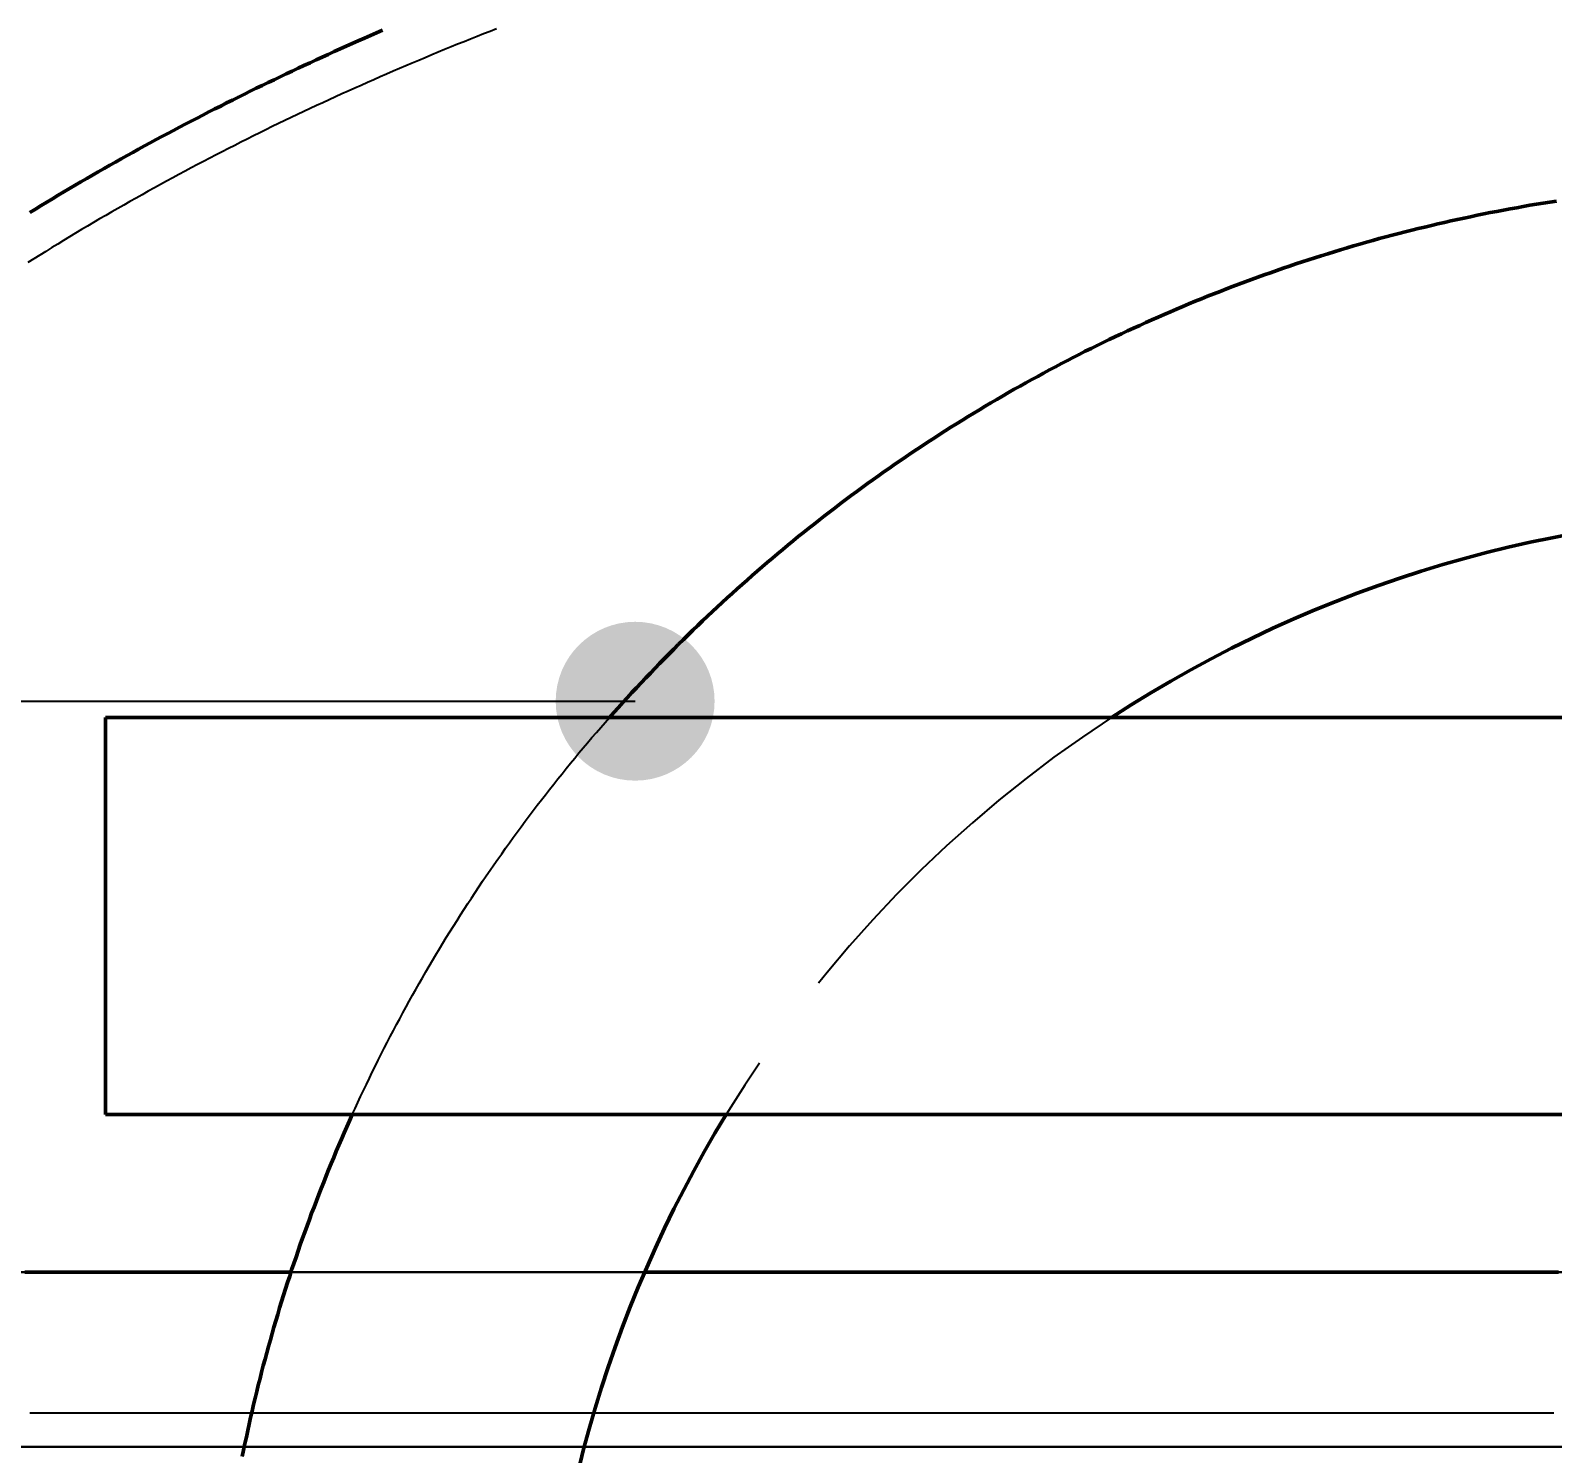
# Model space of a CAD drawing. Header units: millimetres. Extents: x 0 to 594, y 0 to 420.
# Drawn here: x 82.16 to 93.65, y 344.25 to 355 of the extents above; entities that cross this region are included whole.
import ezdxf

# ---------------------------------------------------------------- set-up
doc = ezdxf.new("R2010")
doc.units = ezdxf.units.MM
doc.linetypes.add('ISO02-TRAZOS', pattern=[3.75, 3, -0.75])
for name, color, linetype, lineweight in [('01-VISIBLE', 7, 'CONTINUOUS', 50), ('02-OCULTA', 4, 'ISO02-TRAZOS', 25), ('04-COTA', 3, 'CONTINUOUS', 25), ('08-FINA', 5, 'CONTINUOUS', 25)]:
    doc.layers.add(name, color=color, linetype=linetype, lineweight=lineweight)
doc.styles.add('ISO3098', font='isocpeur.ttf')
doc.dimstyles.new('FLAMA-ISO', dxfattribs={"dimtxt": 3.5, "dimasz": 3, "dimexe": 2, "dimexo": 1, "dimgap": 1, "dimtad": 1, "dimdec": 1, "dimtxsty": 'ISO3098', "dimcen": 2.5, "dimclrd": 3, "dimclre": 3, "dimclrt": 3, "dimazin": 3, "dimtfac": 1, "dimtmove": 0, "dimatfit": 3, "dimlwd": 25, "dimlwe": 25})

msp = doc.modelspace()

# ---------------------------------------------------------------- hatches: boundary and pattern name
at = {"layer": '08-FINA'}
h = msp.add_hatch(color=7, dxfattribs=at)
h.dxf.hatch_style = 1
edge = h.paths.add_edge_path()
edge.add_arc((86.725, 349.933), 0.6, 0, 360)

# ---------------------------------------------------------------- linework, layer by layer
at = {"layer": '01-VISIBLE'}
for p, q in [((82.725, 346.81), (82.725, 349.81)), ((82.725, 349.81), (108.275, 349.81)), ((82.725, 346.81), (108.275, 346.81))]:
    msp.add_line(p, q, dxfattribs=at)
for points in [[(82.154, 353.625), (82.197, 353.651), (82.239, 353.677), (82.282, 353.703), (82.325, 353.729), (82.368, 353.755), (82.411, 353.78), (82.454, 353.806), (82.497, 353.831), (82.54, 353.857), (82.583, 353.882), (82.627, 353.907), (82.67, 353.932), (82.714, 353.956), (82.757, 353.981), (82.801, 354.006), (82.844, 354.03), (82.888, 354.055), (82.932, 354.079), (82.975, 354.103), (83.019, 354.127), (83.063, 354.151), (83.107, 354.175), (83.151, 354.198), (83.195, 354.222), (83.239, 354.245), (83.284, 354.269), (83.328, 354.292), (83.372, 354.315), (83.417, 354.338), (83.461, 354.361), (83.505, 354.384), (83.55, 354.407), (83.595, 354.429), (83.639, 354.452), (83.684, 354.474), (83.729, 354.497), (83.774, 354.519), (83.818, 354.541), (83.863, 354.563), (83.908, 354.585), (83.953, 354.607), (83.998, 354.628), (84.043, 354.65), (84.089, 354.671), (84.134, 354.693), (84.179, 354.714), (84.224, 354.735), (84.27, 354.756), (84.315, 354.777), (84.361, 354.798), (84.406, 354.819), (84.452, 354.84), (84.497, 354.86), (84.543, 354.881), (84.588, 354.901), (84.634, 354.921), (84.68, 354.941), (84.726, 354.961), (84.772, 354.981), (84.818, 355.001)], [(86.531, 349.81), (86.565, 349.848), (86.599, 349.886), (86.633, 349.923), (86.667, 349.961), (86.701, 349.998), (86.736, 350.035), (86.77, 350.072), (86.805, 350.109), (86.84, 350.146), (86.875, 350.182), (86.91, 350.219), (86.946, 350.255), (86.981, 350.291), (87.017, 350.327), (87.053, 350.363), (87.089, 350.399), (87.125, 350.434), (87.161, 350.47), (87.198, 350.505), (87.234, 350.54), (87.271, 350.575), (87.308, 350.61), (87.345, 350.644), (87.382, 350.679), (87.42, 350.713), (87.457, 350.747), (87.495, 350.781), (87.532, 350.815), (87.57, 350.848), (87.608, 350.882), (87.647, 350.915), (87.685, 350.948), (87.723, 350.981), (87.762, 351.014), (87.801, 351.047), (87.84, 351.079), (87.879, 351.112), (87.918, 351.144), (87.957, 351.176), (87.997, 351.208), (88.036, 351.239), (88.076, 351.271), (88.116, 351.302), (88.156, 351.333), (88.196, 351.364), (88.236, 351.395), (88.276, 351.426), (88.317, 351.456), (88.357, 351.487), (88.398, 351.517), (88.439, 351.547), (88.48, 351.577), (88.521, 351.606), (88.562, 351.636), (88.604, 351.665), (88.645, 351.694), (88.687, 351.723), (88.729, 351.752), (88.77, 351.78), (88.812, 351.809), (88.855, 351.837), (88.897, 351.865), (88.939, 351.893), (88.982, 351.92), (89.024, 351.948), (89.067, 351.975), (89.11, 352.002), (89.153, 352.029), (89.196, 352.056), (89.239, 352.083), (89.282, 352.109), (89.325, 352.135), (89.369, 352.161), (89.412, 352.187), (89.456, 352.213), (89.5, 352.238), (89.544, 352.264), (89.588, 352.289), (89.632, 352.314), (89.676, 352.338), (89.721, 352.363), (89.765, 352.387), (89.81, 352.412), (89.854, 352.436), (89.899, 352.459), (89.944, 352.483), (89.989, 352.506), (90.034, 352.53), (90.079, 352.553), (90.124, 352.576), (90.169, 352.598), (90.215, 352.621), (90.26, 352.643), (90.306, 352.665), (90.352, 352.687), (90.398, 352.709), (90.443, 352.73), (90.489, 352.751), (90.536, 352.772), (90.582, 352.793), (90.628, 352.814), (90.674, 352.835), (90.721, 352.855), (90.767, 352.875), (90.814, 352.895), (90.861, 352.915), (90.907, 352.934), (90.954, 352.954), (91.001, 352.973), (91.048, 352.992), (91.095, 353.01), (91.142, 353.029), (91.19, 353.047), (91.237, 353.065), (91.284, 353.083), (91.332, 353.101), (91.379, 353.119), (91.427, 353.136), (91.475, 353.153), (91.522, 353.17), (91.57, 353.187), (91.618, 353.203), (91.666, 353.22), (91.714, 353.236), (91.762, 353.252), (91.811, 353.267), (91.859, 353.283), (91.907, 353.298), (91.955, 353.313), (92.004, 353.328), (92.052, 353.343), (92.101, 353.357), (92.15, 353.372), (92.198, 353.386), (92.247, 353.4), (92.296, 353.413), (92.345, 353.427), (92.394, 353.44), (92.443, 353.453), (92.492, 353.466), (92.541, 353.479), (92.59, 353.491), (92.639, 353.503), (92.688, 353.515), (92.738, 353.527), (92.787, 353.539), (92.836, 353.55), (92.886, 353.561), (92.935, 353.572), (92.985, 353.583), (93.034, 353.593), (93.084, 353.604), (93.134, 353.614), (93.183, 353.624), (93.233, 353.633), (93.283, 353.643), (93.333, 353.652), (93.383, 353.661), (93.432, 353.67), (93.482, 353.679), (93.532, 353.687), (93.582, 353.695), (93.632, 353.703), (93.682, 353.711)], [(83.758, 344.227), (83.768, 344.276), (83.778, 344.325), (83.789, 344.375), (83.799, 344.424), (83.81, 344.473), (83.821, 344.522), (83.832, 344.571), (83.844, 344.62), (83.856, 344.669), (83.867, 344.718), (83.879, 344.767), (83.892, 344.816), (83.904, 344.865), (83.917, 344.914), (83.93, 344.962), (83.943, 345.011), (83.956, 345.059), (83.97, 345.108), (83.983, 345.156), (83.997, 345.205), (84.011, 345.253), (84.026, 345.301), (84.04, 345.35), (84.055, 345.398), (84.07, 345.446), (84.085, 345.494), (84.1, 345.542), (84.116, 345.59), (84.131, 345.638), (84.147, 345.685), (84.164, 345.733), (84.18, 345.781), (84.196, 345.828), (84.213, 345.876), (84.23, 345.923), (84.247, 345.971), (84.265, 346.018), (84.282, 346.065), (84.3, 346.112), (84.318, 346.159), (84.336, 346.206), (84.354, 346.253), (84.373, 346.3), (84.391, 346.347), (84.41, 346.394), (84.429, 346.44), (84.449, 346.487), (84.468, 346.533), (84.488, 346.579), (84.508, 346.626), (84.528, 346.672), (84.548, 346.718), (84.568, 346.764), (84.589, 346.81)], [(82.117, 345.62), (82.167, 345.62), (82.217, 345.62), (82.268, 345.62), (82.318, 345.62), (82.368, 345.62), (82.418, 345.62), (82.469, 345.62), (82.519, 345.62), (82.569, 345.62), (82.619, 345.62), (82.669, 345.62), (82.72, 345.62), (82.77, 345.62), (82.82, 345.62), (82.87, 345.62), (82.92, 345.62), (82.971, 345.62), (83.021, 345.62), (83.071, 345.62), (83.121, 345.62), (83.172, 345.62), (83.222, 345.62), (83.272, 345.62), (83.322, 345.62), (83.372, 345.62), (83.423, 345.62), (83.473, 345.62), (83.523, 345.62), (83.573, 345.62), (83.624, 345.62), (83.674, 345.62), (83.724, 345.62), (83.774, 345.62), (83.824, 345.62), (83.875, 345.62), (83.925, 345.62), (83.975, 345.62), (84.025, 345.62), (84.075, 345.62), (84.126, 345.62)], [(86.797, 345.62), (86.847, 345.62), (86.897, 345.62), (86.947, 345.62), (86.997, 345.62), (87.047, 345.62), (87.097, 345.62), (87.147, 345.62), (87.197, 345.62), (87.247, 345.62), (87.297, 345.62), (87.347, 345.62), (87.397, 345.62), (87.447, 345.62), (87.497, 345.62), (87.547, 345.62), (87.597, 345.62), (87.647, 345.62), (87.697, 345.62), (87.747, 345.62), (87.797, 345.62), (87.847, 345.62), (87.897, 345.62), (87.947, 345.62), (87.997, 345.62), (88.047, 345.62), (88.097, 345.62), (88.147, 345.62), (88.197, 345.62), (88.247, 345.62), (88.297, 345.62), (88.347, 345.62), (88.397, 345.62), (88.447, 345.62), (88.497, 345.62), (88.547, 345.62), (88.597, 345.62), (88.647, 345.62), (88.697, 345.62), (88.747, 345.62), (88.797, 345.62), (88.847, 345.62), (88.897, 345.62), (88.947, 345.62), (88.997, 345.62), (89.047, 345.62), (89.097, 345.62), (89.147, 345.62), (89.197, 345.62), (89.247, 345.62), (89.298, 345.62), (89.348, 345.62), (89.398, 345.62), (89.448, 345.62), (89.498, 345.62), (89.548, 345.62), (89.598, 345.62), (89.648, 345.62), (89.698, 345.62), (89.748, 345.62), (89.798, 345.62), (89.848, 345.62), (89.898, 345.62), (89.948, 345.62), (89.998, 345.62), (90.048, 345.62), (90.098, 345.62), (90.148, 345.62), (90.198, 345.62), (90.248, 345.62), (90.298, 345.62), (90.348, 345.62), (90.398, 345.62), (90.448, 345.62), (90.498, 345.62), (90.548, 345.62), (90.598, 345.62), (90.648, 345.62), (90.698, 345.62), (90.748, 345.62), (90.798, 345.62), (90.848, 345.62), (90.898, 345.62), (90.948, 345.62), (90.998, 345.62), (91.048, 345.62), (91.098, 345.62), (91.148, 345.62), (91.198, 345.62), (91.248, 345.62), (91.298, 345.62), (91.348, 345.62), (91.398, 345.62), (91.448, 345.62), (91.498, 345.62), (91.548, 345.62), (91.598, 345.62), (91.648, 345.62), (91.698, 345.62), (91.748, 345.62), (91.799, 345.62), (91.849, 345.62), (91.899, 345.62), (91.949, 345.62), (91.999, 345.62), (92.049, 345.62), (92.099, 345.62), (92.149, 345.62), (92.199, 345.62), (92.249, 345.62), (92.299, 345.62), (92.349, 345.62), (92.399, 345.62), (92.449, 345.62), (92.499, 345.62), (92.549, 345.62), (92.599, 345.62), (92.649, 345.62), (92.699, 345.62), (92.749, 345.62), (92.799, 345.62), (92.849, 345.62), (92.899, 345.62), (92.949, 345.62), (92.999, 345.62), (93.049, 345.62), (93.099, 345.62), (93.149, 345.62), (93.199, 345.62), (93.249, 345.62), (93.299, 345.62), (93.349, 345.62), (93.399, 345.62), (93.449, 345.62), (93.499, 345.62), (93.549, 345.62), (93.599, 345.62), (93.649, 345.62), (93.699, 345.62)]]:
    msp.add_lwpolyline(points, dxfattribs=at)
for start, end in [(56.8736, 123.1264), (148.6111, 180)]:
    msp.add_arc((95.5, 341.875), 9.475, start, end, dxfattribs=at)
at = {"layer": '02-OCULTA'}
for p, q in [((82.725, 346.81), (82.725, 349.81)), ((82.725, 349.81), (94.5, 349.81)), ((82.725, 346.81), (94.5, 346.81))]:
    msp.add_line(p, q, dxfattribs=at)
for points in [[(85.679, 355.011), (85.63, 354.992), (85.58, 354.973), (85.531, 354.953), (85.482, 354.934), (85.433, 354.914), (85.384, 354.895), (85.335, 354.875), (85.286, 354.855), (85.237, 354.835), (85.189, 354.815), (85.14, 354.794), (85.091, 354.774), (85.042, 354.753), (84.994, 354.733), (84.945, 354.712), (84.897, 354.691), (84.848, 354.67), (84.8, 354.649), (84.751, 354.628), (84.703, 354.607), (84.655, 354.585), (84.607, 354.564), (84.559, 354.542), (84.51, 354.52), (84.462, 354.498), (84.414, 354.476), (84.366, 354.454), (84.319, 354.432), (84.271, 354.409), (84.223, 354.387), (84.175, 354.364), (84.127, 354.342), (84.08, 354.319), (84.032, 354.296), (83.985, 354.273), (83.937, 354.249), (83.89, 354.226), (83.843, 354.203), (83.795, 354.179), (83.748, 354.155), (83.701, 354.131), (83.654, 354.108), (83.607, 354.083), (83.56, 354.059), (83.513, 354.035), (83.466, 354.01), (83.42, 353.986), (83.373, 353.961), (83.326, 353.936), (83.28, 353.911), (83.233, 353.886), (83.187, 353.861), (83.141, 353.836), (83.094, 353.81), (83.048, 353.785), (83.002, 353.759), (82.956, 353.733), (82.91, 353.707), (82.864, 353.681), (82.818, 353.655), (82.772, 353.629), (82.727, 353.602), (82.681, 353.576), (82.635, 353.549), (82.59, 353.522), (82.544, 353.495), (82.499, 353.468), (82.454, 353.441), (82.409, 353.414), (82.364, 353.386), (82.319, 353.359), (82.274, 353.331), (82.229, 353.303), (82.184, 353.275), (82.139, 353.247)], [(84.589, 346.81), (84.61, 346.856), (84.631, 346.902), (84.652, 346.948), (84.674, 346.993), (84.696, 347.039), (84.718, 347.085), (84.74, 347.13), (84.762, 347.175), (84.784, 347.221), (84.807, 347.266), (84.83, 347.311), (84.853, 347.356), (84.876, 347.401), (84.9, 347.445), (84.923, 347.49), (84.947, 347.535), (84.971, 347.579), (84.995, 347.624), (85.019, 347.668), (85.044, 347.712), (85.069, 347.756), (85.094, 347.8), (85.119, 347.844), (85.144, 347.888), (85.169, 347.931), (85.195, 347.975), (85.221, 348.018), (85.247, 348.062), (85.273, 348.105), (85.299, 348.148), (85.326, 348.191), (85.353, 348.234), (85.38, 348.276), (85.407, 348.319), (85.434, 348.362), (85.461, 348.404), (85.489, 348.446), (85.517, 348.489), (85.545, 348.531), (85.573, 348.573), (85.601, 348.614), (85.63, 348.656), (85.659, 348.698), (85.688, 348.739), (85.717, 348.78), (85.746, 348.822), (85.775, 348.863), (85.805, 348.904), (85.834, 348.945), (85.864, 348.985), (85.894, 349.026), (85.925, 349.066), (85.955, 349.107), (85.986, 349.147), (86.017, 349.187), (86.047, 349.227), (86.079, 349.267), (86.11, 349.306), (86.141, 349.346), (86.173, 349.385), (86.205, 349.425), (86.237, 349.464), (86.269, 349.503), (86.301, 349.542), (86.333, 349.58), (86.366, 349.619), (86.399, 349.658), (86.432, 349.696), (86.465, 349.734), (86.498, 349.772), (86.531, 349.81)], [(82.066, 345.62), (82.163, 345.62), (82.26, 345.62), (82.358, 345.62), (82.455, 345.62), (82.553, 345.62), (82.65, 345.62), (82.747, 345.62), (82.845, 345.62), (82.942, 345.62), (83.039, 345.62), (83.137, 345.62), (83.234, 345.62), (83.331, 345.62), (83.429, 345.62), (83.526, 345.62), (83.623, 345.62), (83.721, 345.62), (83.818, 345.62), (83.915, 345.62), (84.013, 345.62), (84.11, 345.62), (84.207, 345.62), (84.305, 345.62), (84.402, 345.62), (84.499, 345.62), (84.597, 345.62), (84.694, 345.62), (84.792, 345.62), (84.889, 345.62), (84.986, 345.62), (85.084, 345.62), (85.181, 345.62), (85.278, 345.62), (85.376, 345.62), (85.473, 345.62), (85.57, 345.62), (85.668, 345.62), (85.765, 345.62), (85.862, 345.62), (85.96, 345.62), (86.057, 345.62), (86.154, 345.62), (86.252, 345.62), (86.349, 345.62), (86.446, 345.62), (86.544, 345.62), (86.641, 345.62), (86.739, 345.62), (86.836, 345.62), (86.933, 345.62), (87.031, 345.62), (87.128, 345.62), (87.225, 345.62), (87.323, 345.62), (87.42, 345.62), (87.517, 345.62), (87.615, 345.62), (87.712, 345.62), (87.809, 345.62), (87.907, 345.62), (88.004, 345.62), (88.101, 345.62), (88.199, 345.62), (88.296, 345.62), (88.393, 345.62), (88.491, 345.62), (88.588, 345.62), (88.686, 345.62), (88.783, 345.62), (88.88, 345.62), (88.978, 345.62), (89.075, 345.62), (89.172, 345.62), (89.27, 345.62), (89.367, 345.62), (89.464, 345.62), (89.562, 345.62), (89.659, 345.62), (89.756, 345.62), (89.854, 345.62), (89.951, 345.62), (90.048, 345.62), (90.146, 345.62), (90.243, 345.62), (90.34, 345.62), (90.438, 345.62), (90.535, 345.62), (90.633, 345.62), (90.73, 345.62), (90.827, 345.62), (90.925, 345.62), (91.022, 345.62), (91.119, 345.62), (91.217, 345.62), (91.314, 345.62), (91.411, 345.62), (91.509, 345.62), (91.606, 345.62), (91.703, 345.62), (91.801, 345.62), (91.898, 345.62), (91.995, 345.62), (92.093, 345.62), (92.19, 345.62), (92.287, 345.62), (92.385, 345.62), (92.482, 345.62), (92.58, 345.62), (92.677, 345.62), (92.774, 345.62), (92.872, 345.62), (92.969, 345.62), (93.066, 345.62), (93.164, 345.62), (93.261, 345.62), (93.358, 345.62), (93.456, 345.62), (93.553, 345.62), (93.65, 345.62), (93.748, 345.62)], [(93.748, 345.62), (93.65, 345.62), (93.553, 345.62), (93.456, 345.62), (93.358, 345.62), (93.261, 345.62), (93.164, 345.62), (93.066, 345.62), (92.969, 345.62), (92.872, 345.62), (92.774, 345.62), (92.677, 345.62), (92.58, 345.62), (92.482, 345.62), (92.385, 345.62), (92.287, 345.62), (92.19, 345.62), (92.093, 345.62), (91.995, 345.62), (91.898, 345.62), (91.801, 345.62), (91.703, 345.62), (91.606, 345.62), (91.509, 345.62), (91.411, 345.62), (91.314, 345.62), (91.217, 345.62), (91.119, 345.62), (91.022, 345.62), (90.925, 345.62), (90.827, 345.62), (90.73, 345.62), (90.633, 345.62), (90.535, 345.62), (90.438, 345.62), (90.34, 345.62), (90.243, 345.62), (90.146, 345.62), (90.048, 345.62), (89.951, 345.62), (89.854, 345.62), (89.756, 345.62), (89.659, 345.62), (89.562, 345.62), (89.464, 345.62), (89.367, 345.62), (89.27, 345.62), (89.172, 345.62), (89.075, 345.62), (88.978, 345.62), (88.88, 345.62), (88.783, 345.62), (88.686, 345.62), (88.588, 345.62), (88.491, 345.62), (88.393, 345.62), (88.296, 345.62), (88.199, 345.62), (88.101, 345.62), (88.004, 345.62), (87.907, 345.62), (87.809, 345.62), (87.712, 345.62), (87.615, 345.62), (87.517, 345.62), (87.42, 345.62), (87.323, 345.62), (87.225, 345.62), (87.128, 345.62), (87.031, 345.62), (86.933, 345.62), (86.836, 345.62), (86.739, 345.62), (86.641, 345.62), (86.544, 345.62), (86.446, 345.62), (86.349, 345.62), (86.252, 345.62), (86.154, 345.62), (86.057, 345.62), (85.96, 345.62), (85.862, 345.62), (85.765, 345.62), (85.668, 345.62), (85.57, 345.62), (85.473, 345.62), (85.376, 345.62), (85.278, 345.62), (85.181, 345.62), (85.084, 345.62), (84.986, 345.62), (84.889, 345.62), (84.792, 345.62), (84.694, 345.62), (84.597, 345.62), (84.499, 345.62), (84.402, 345.62), (84.305, 345.62), (84.207, 345.62), (84.11, 345.62), (84.013, 345.62), (83.915, 345.62), (83.818, 345.62), (83.721, 345.62), (83.623, 345.62), (83.526, 345.62), (83.429, 345.62), (83.331, 345.62), (83.234, 345.62), (83.137, 345.62), (83.039, 345.62), (82.942, 345.62), (82.845, 345.62), (82.747, 345.62), (82.65, 345.62), (82.553, 345.62), (82.455, 345.62), (82.358, 345.62), (82.26, 345.62), (82.163, 345.62), (82.066, 345.62)], [(93.713, 345.62), (93.613, 345.62), (93.514, 345.62), (93.415, 345.62), (93.315, 345.62), (93.216, 345.62), (93.117, 345.62), (93.017, 345.62), (92.918, 345.62), (92.819, 345.62), (92.72, 345.62), (92.62, 345.62), (92.521, 345.62), (92.422, 345.62), (92.322, 345.62), (92.223, 345.62), (92.124, 345.62), (92.024, 345.62), (91.925, 345.62), (91.826, 345.62), (91.726, 345.62), (91.627, 345.62), (91.528, 345.62), (91.429, 345.62), (91.329, 345.62), (91.23, 345.62), (91.131, 345.62), (91.031, 345.62), (90.932, 345.62), (90.833, 345.62), (90.733, 345.62), (90.634, 345.62), (90.535, 345.62), (90.436, 345.62), (90.336, 345.62), (90.237, 345.62), (90.138, 345.62), (90.038, 345.62), (89.939, 345.62), (89.84, 345.62), (89.74, 345.62), (89.641, 345.62), (89.542, 345.62), (89.442, 345.62), (89.343, 345.62), (89.244, 345.62), (89.145, 345.62), (89.045, 345.62), (88.946, 345.62), (88.847, 345.62), (88.747, 345.62), (88.648, 345.62), (88.549, 345.62), (88.449, 345.62), (88.35, 345.62), (88.251, 345.62), (88.152, 345.62), (88.052, 345.62), (87.953, 345.62), (87.854, 345.62), (87.754, 345.62), (87.655, 345.62), (87.556, 345.62), (87.456, 345.62), (87.357, 345.62), (87.258, 345.62), (87.159, 345.62), (87.059, 345.62), (86.96, 345.62), (86.861, 345.62), (86.761, 345.62), (86.662, 345.62), (86.563, 345.62), (86.463, 345.62), (86.364, 345.62), (86.265, 345.62), (86.165, 345.62), (86.066, 345.62), (85.967, 345.62), (85.868, 345.62), (85.768, 345.62), (85.669, 345.62), (85.57, 345.62), (85.47, 345.62), (85.371, 345.62), (85.272, 345.62), (85.172, 345.62), (85.073, 345.62), (84.974, 345.62), (84.875, 345.62), (84.775, 345.62), (84.676, 345.62), (84.577, 345.62), (84.477, 345.62), (84.378, 345.62), (84.279, 345.62), (84.179, 345.62), (84.08, 345.62), (83.981, 345.62), (83.881, 345.62), (83.782, 345.62), (83.683, 345.62), (83.584, 345.62), (83.484, 345.62), (83.385, 345.62), (83.286, 345.62), (83.186, 345.62), (83.087, 345.62), (82.988, 345.62), (82.888, 345.62), (82.789, 345.62), (82.69, 345.62), (82.591, 345.62), (82.491, 345.62), (82.392, 345.62), (82.293, 345.62), (82.193, 345.62), (82.094, 345.62)], [(84.126, 345.62), (84.176, 345.62), (84.226, 345.62), (84.277, 345.62), (84.327, 345.62), (84.378, 345.62), (84.428, 345.62), (84.478, 345.62), (84.529, 345.62), (84.579, 345.62), (84.63, 345.62), (84.68, 345.62), (84.73, 345.62), (84.781, 345.62), (84.831, 345.62), (84.882, 345.62), (84.932, 345.62), (84.982, 345.62), (85.033, 345.62), (85.083, 345.62), (85.134, 345.62), (85.184, 345.62), (85.234, 345.62), (85.285, 345.62), (85.335, 345.62), (85.385, 345.62), (85.436, 345.62), (85.486, 345.62), (85.537, 345.62), (85.587, 345.62), (85.637, 345.62), (85.688, 345.62), (85.738, 345.62), (85.789, 345.62), (85.839, 345.62), (85.889, 345.62), (85.94, 345.62), (85.99, 345.62), (86.041, 345.62), (86.091, 345.62), (86.141, 345.62), (86.192, 345.62), (86.242, 345.62), (86.293, 345.62), (86.343, 345.62), (86.393, 345.62), (86.444, 345.62), (86.494, 345.62), (86.545, 345.62), (86.595, 345.62), (86.645, 345.62), (86.696, 345.62), (86.746, 345.62), (86.797, 345.62)], [(93.663, 344.556), (93.566, 344.556), (93.469, 344.556), (93.373, 344.556), (93.276, 344.556), (93.179, 344.556), (93.083, 344.556), (92.986, 344.556), (92.889, 344.556), (92.792, 344.556), (92.696, 344.556), (92.599, 344.556), (92.502, 344.556), (92.406, 344.556), (92.309, 344.556), (92.212, 344.556), (92.116, 344.556), (92.019, 344.556), (91.922, 344.556), (91.825, 344.556), (91.729, 344.556), (91.632, 344.556), (91.535, 344.556), (91.439, 344.556), (91.342, 344.556), (91.245, 344.556), (91.149, 344.556), (91.052, 344.556), (90.955, 344.556), (90.858, 344.556), (90.762, 344.556), (90.665, 344.556), (90.568, 344.556), (90.472, 344.556), (90.375, 344.556), (90.278, 344.556), (90.182, 344.556), (90.085, 344.556), (89.988, 344.556), (89.891, 344.556), (89.795, 344.556), (89.698, 344.556), (89.601, 344.556), (89.505, 344.556), (89.408, 344.556), (89.311, 344.556), (89.215, 344.556), (89.118, 344.556), (89.021, 344.556), (88.924, 344.556), (88.828, 344.556), (88.731, 344.556), (88.634, 344.556), (88.538, 344.556), (88.441, 344.556), (88.344, 344.556), (88.248, 344.556), (88.151, 344.556), (88.054, 344.556), (87.957, 344.556), (87.861, 344.556), (87.764, 344.556), (87.667, 344.556), (87.571, 344.556), (87.474, 344.556), (87.377, 344.556), (87.281, 344.556), (87.184, 344.556), (87.087, 344.556), (86.99, 344.556), (86.894, 344.556), (86.797, 344.556), (86.7, 344.556), (86.604, 344.556), (86.507, 344.556), (86.41, 344.556), (86.314, 344.556), (86.217, 344.556), (86.12, 344.556), (86.023, 344.556), (85.927, 344.556), (85.83, 344.556), (85.733, 344.556), (85.637, 344.556), (85.54, 344.556), (85.443, 344.556), (85.347, 344.556), (85.25, 344.556), (85.153, 344.556), (85.056, 344.556), (84.96, 344.556), (84.863, 344.556), (84.766, 344.556), (84.67, 344.556), (84.573, 344.556), (84.476, 344.556), (84.38, 344.556), (84.283, 344.556), (84.186, 344.556), (84.089, 344.556), (83.993, 344.556), (83.896, 344.556), (83.799, 344.556), (83.703, 344.556), (83.606, 344.556), (83.509, 344.556), (83.413, 344.556), (83.316, 344.556), (83.219, 344.556), (83.122, 344.556), (83.026, 344.556), (82.929, 344.556), (82.832, 344.556), (82.736, 344.556), (82.639, 344.556), (82.542, 344.556), (82.446, 344.556), (82.349, 344.556), (82.252, 344.556), (82.155, 344.556)], [(93.663, 344.556), (93.566, 344.556), (93.469, 344.556), (93.373, 344.556), (93.276, 344.556), (93.179, 344.556), (93.083, 344.556), (92.986, 344.556), (92.889, 344.556), (92.792, 344.556), (92.696, 344.556), (92.599, 344.556), (92.502, 344.556), (92.406, 344.556), (92.309, 344.556), (92.212, 344.556), (92.116, 344.556), (92.019, 344.556), (91.922, 344.556), (91.825, 344.556), (91.729, 344.556), (91.632, 344.556), (91.535, 344.556), (91.439, 344.556), (91.342, 344.556), (91.245, 344.556), (91.149, 344.556), (91.052, 344.556), (90.955, 344.556), (90.858, 344.556), (90.762, 344.556), (90.665, 344.556), (90.568, 344.556), (90.472, 344.556), (90.375, 344.556), (90.278, 344.556), (90.182, 344.556), (90.085, 344.556), (89.988, 344.556), (89.891, 344.556), (89.795, 344.556), (89.698, 344.556), (89.601, 344.556), (89.505, 344.556), (89.408, 344.556), (89.311, 344.556), (89.215, 344.556), (89.118, 344.556), (89.021, 344.556), (88.924, 344.556), (88.828, 344.556), (88.731, 344.556), (88.634, 344.556), (88.538, 344.556), (88.441, 344.556), (88.344, 344.556), (88.248, 344.556), (88.151, 344.556), (88.054, 344.556), (87.957, 344.556), (87.861, 344.556), (87.764, 344.556), (87.667, 344.556), (87.571, 344.556), (87.474, 344.556), (87.377, 344.556), (87.281, 344.556), (87.184, 344.556), (87.087, 344.556), (86.99, 344.556), (86.894, 344.556), (86.797, 344.556), (86.7, 344.556), (86.604, 344.556), (86.507, 344.556), (86.41, 344.556), (86.314, 344.556), (86.217, 344.556), (86.12, 344.556), (86.023, 344.556), (85.927, 344.556), (85.83, 344.556), (85.733, 344.556), (85.637, 344.556), (85.54, 344.556), (85.443, 344.556), (85.347, 344.556), (85.25, 344.556), (85.153, 344.556), (85.056, 344.556), (84.96, 344.556), (84.863, 344.556), (84.766, 344.556), (84.67, 344.556), (84.573, 344.556), (84.476, 344.556), (84.38, 344.556), (84.283, 344.556), (84.186, 344.556), (84.089, 344.556), (83.993, 344.556), (83.896, 344.556), (83.799, 344.556), (83.703, 344.556), (83.606, 344.556), (83.509, 344.556), (83.413, 344.556), (83.316, 344.556), (83.219, 344.556), (83.122, 344.556), (83.026, 344.556), (82.929, 344.556), (82.832, 344.556), (82.736, 344.556), (82.639, 344.556), (82.542, 344.556), (82.446, 344.556), (82.349, 344.556), (82.252, 344.556), (82.155, 344.556)], [(93.678, 344.3), (93.582, 344.3), (93.486, 344.3), (93.39, 344.3), (93.294, 344.3), (93.198, 344.3), (93.102, 344.3), (93.007, 344.3), (92.911, 344.3), (92.815, 344.3), (92.719, 344.3), (92.623, 344.3), (92.527, 344.3), (92.431, 344.3), (92.335, 344.3), (92.239, 344.3), (92.143, 344.3), (92.048, 344.3), (91.952, 344.3), (91.856, 344.3), (91.76, 344.3), (91.664, 344.3), (91.568, 344.3), (91.472, 344.3), (91.376, 344.3), (91.28, 344.3), (91.184, 344.3), (91.089, 344.3), (90.993, 344.3), (90.897, 344.3), (90.801, 344.3), (90.705, 344.3), (90.609, 344.3), (90.513, 344.3), (90.417, 344.3), (90.321, 344.3), (90.225, 344.3), (90.13, 344.3), (90.034, 344.3), (89.938, 344.3), (89.842, 344.3), (89.746, 344.3), (89.65, 344.3), (89.554, 344.3), (89.458, 344.3), (89.362, 344.3), (89.266, 344.3), (89.171, 344.3), (89.075, 344.3), (88.979, 344.3), (88.883, 344.3), (88.787, 344.3), (88.691, 344.3), (88.595, 344.3), (88.499, 344.3), (88.403, 344.3), (88.307, 344.3), (88.212, 344.3), (88.116, 344.3), (88.02, 344.3), (87.924, 344.3), (87.828, 344.3), (87.732, 344.3), (87.636, 344.3), (87.54, 344.3), (87.444, 344.3), (87.348, 344.3), (87.253, 344.3), (87.157, 344.3), (87.061, 344.3), (86.965, 344.3), (86.869, 344.3), (86.773, 344.3), (86.677, 344.3), (86.581, 344.3), (86.485, 344.3), (86.389, 344.3), (86.294, 344.3), (86.198, 344.3), (86.102, 344.3), (86.006, 344.3), (85.91, 344.3), (85.814, 344.3), (85.718, 344.3), (85.622, 344.3), (85.526, 344.3), (85.43, 344.3), (85.335, 344.3), (85.239, 344.3), (85.143, 344.3), (85.047, 344.3), (84.951, 344.3), (84.855, 344.3), (84.759, 344.3), (84.663, 344.3), (84.567, 344.3), (84.471, 344.3), (84.376, 344.3), (84.28, 344.3), (84.184, 344.3), (84.088, 344.3), (83.992, 344.3), (83.896, 344.3), (83.8, 344.3), (83.704, 344.3), (83.608, 344.3), (83.512, 344.3), (83.417, 344.3), (83.321, 344.3), (83.225, 344.3), (83.129, 344.3), (83.033, 344.3), (82.937, 344.3), (82.841, 344.3), (82.745, 344.3), (82.649, 344.3), (82.553, 344.3), (82.458, 344.3), (82.362, 344.3), (82.266, 344.3), (82.17, 344.3), (82.074, 344.3)], [(82.074, 344.3), (82.17, 344.3), (82.266, 344.3), (82.362, 344.3), (82.458, 344.3), (82.553, 344.3), (82.649, 344.3), (82.745, 344.3), (82.841, 344.3), (82.937, 344.3), (83.033, 344.3), (83.129, 344.3), (83.225, 344.3), (83.321, 344.3), (83.417, 344.3), (83.512, 344.3), (83.608, 344.3), (83.704, 344.3), (83.8, 344.3), (83.896, 344.3), (83.992, 344.3), (84.088, 344.3), (84.184, 344.3), (84.28, 344.3), (84.376, 344.3), (84.471, 344.3), (84.567, 344.3), (84.663, 344.3), (84.759, 344.3), (84.855, 344.3), (84.951, 344.3), (85.047, 344.3), (85.143, 344.3), (85.239, 344.3), (85.335, 344.3), (85.43, 344.3), (85.526, 344.3), (85.622, 344.3), (85.718, 344.3), (85.814, 344.3), (85.91, 344.3), (86.006, 344.3), (86.102, 344.3), (86.198, 344.3), (86.294, 344.3), (86.389, 344.3), (86.485, 344.3), (86.581, 344.3), (86.677, 344.3), (86.773, 344.3), (86.869, 344.3), (86.965, 344.3), (87.061, 344.3), (87.157, 344.3), (87.253, 344.3), (87.348, 344.3), (87.444, 344.3), (87.54, 344.3), (87.636, 344.3), (87.732, 344.3), (87.828, 344.3), (87.924, 344.3), (88.02, 344.3), (88.116, 344.3), (88.212, 344.3), (88.307, 344.3), (88.403, 344.3), (88.499, 344.3), (88.595, 344.3), (88.691, 344.3), (88.787, 344.3), (88.883, 344.3), (88.979, 344.3), (89.075, 344.3), (89.171, 344.3), (89.266, 344.3), (89.362, 344.3), (89.458, 344.3), (89.554, 344.3), (89.65, 344.3), (89.746, 344.3), (89.842, 344.3), (89.938, 344.3), (90.034, 344.3), (90.13, 344.3), (90.225, 344.3), (90.321, 344.3), (90.417, 344.3), (90.513, 344.3), (90.609, 344.3), (90.705, 344.3), (90.801, 344.3), (90.897, 344.3), (90.993, 344.3), (91.089, 344.3), (91.184, 344.3), (91.28, 344.3), (91.376, 344.3), (91.472, 344.3), (91.568, 344.3), (91.664, 344.3), (91.76, 344.3), (91.856, 344.3), (91.952, 344.3), (92.048, 344.3), (92.143, 344.3), (92.239, 344.3), (92.335, 344.3), (92.431, 344.3), (92.527, 344.3), (92.623, 344.3), (92.719, 344.3), (92.815, 344.3), (92.911, 344.3), (93.007, 344.3), (93.102, 344.3), (93.198, 344.3), (93.294, 344.3), (93.39, 344.3), (93.486, 344.3), (93.582, 344.3), (93.678, 344.3)], [(93.678, 344.3), (93.582, 344.3), (93.486, 344.3), (93.39, 344.3), (93.294, 344.3), (93.198, 344.3), (93.102, 344.3), (93.007, 344.3), (92.911, 344.3), (92.815, 344.3), (92.719, 344.3), (92.623, 344.3), (92.527, 344.3), (92.431, 344.3), (92.335, 344.3), (92.239, 344.3), (92.143, 344.3), (92.048, 344.3), (91.952, 344.3), (91.856, 344.3), (91.76, 344.3), (91.664, 344.3), (91.568, 344.3), (91.472, 344.3), (91.376, 344.3), (91.28, 344.3), (91.184, 344.3), (91.089, 344.3), (90.993, 344.3), (90.897, 344.3), (90.801, 344.3), (90.705, 344.3), (90.609, 344.3), (90.513, 344.3), (90.417, 344.3), (90.321, 344.3), (90.225, 344.3), (90.13, 344.3), (90.034, 344.3), (89.938, 344.3), (89.842, 344.3), (89.746, 344.3), (89.65, 344.3), (89.554, 344.3), (89.458, 344.3), (89.362, 344.3), (89.266, 344.3), (89.171, 344.3), (89.075, 344.3), (88.979, 344.3), (88.883, 344.3), (88.787, 344.3), (88.691, 344.3), (88.595, 344.3), (88.499, 344.3), (88.403, 344.3), (88.307, 344.3), (88.212, 344.3), (88.116, 344.3), (88.02, 344.3), (87.924, 344.3), (87.828, 344.3), (87.732, 344.3), (87.636, 344.3), (87.54, 344.3), (87.444, 344.3), (87.348, 344.3), (87.253, 344.3), (87.157, 344.3), (87.061, 344.3), (86.965, 344.3), (86.869, 344.3), (86.773, 344.3), (86.677, 344.3), (86.581, 344.3), (86.485, 344.3), (86.389, 344.3), (86.294, 344.3), (86.198, 344.3), (86.102, 344.3), (86.006, 344.3), (85.91, 344.3), (85.814, 344.3), (85.718, 344.3), (85.622, 344.3), (85.526, 344.3), (85.43, 344.3), (85.335, 344.3), (85.239, 344.3), (85.143, 344.3), (85.047, 344.3), (84.951, 344.3), (84.855, 344.3), (84.759, 344.3), (84.663, 344.3), (84.567, 344.3), (84.471, 344.3), (84.376, 344.3), (84.28, 344.3), (84.184, 344.3), (84.088, 344.3), (83.992, 344.3), (83.896, 344.3), (83.8, 344.3), (83.704, 344.3), (83.608, 344.3), (83.512, 344.3), (83.417, 344.3), (83.321, 344.3), (83.225, 344.3), (83.129, 344.3), (83.033, 344.3), (82.937, 344.3), (82.841, 344.3), (82.745, 344.3), (82.649, 344.3), (82.553, 344.3), (82.458, 344.3), (82.362, 344.3), (82.266, 344.3), (82.17, 344.3), (82.074, 344.3)], [(82.074, 344.3), (82.17, 344.3), (82.266, 344.3), (82.362, 344.3), (82.458, 344.3), (82.553, 344.3), (82.649, 344.3), (82.745, 344.3), (82.841, 344.3), (82.937, 344.3), (83.033, 344.3), (83.129, 344.3), (83.225, 344.3), (83.321, 344.3), (83.417, 344.3), (83.512, 344.3), (83.608, 344.3), (83.704, 344.3), (83.8, 344.3), (83.896, 344.3), (83.992, 344.3), (84.088, 344.3), (84.184, 344.3), (84.28, 344.3), (84.376, 344.3), (84.471, 344.3), (84.567, 344.3), (84.663, 344.3), (84.759, 344.3), (84.855, 344.3), (84.951, 344.3), (85.047, 344.3), (85.143, 344.3), (85.239, 344.3), (85.335, 344.3), (85.43, 344.3), (85.526, 344.3), (85.622, 344.3), (85.718, 344.3), (85.814, 344.3), (85.91, 344.3), (86.006, 344.3), (86.102, 344.3), (86.198, 344.3), (86.294, 344.3), (86.389, 344.3), (86.485, 344.3), (86.581, 344.3), (86.677, 344.3), (86.773, 344.3), (86.869, 344.3), (86.965, 344.3), (87.061, 344.3), (87.157, 344.3), (87.253, 344.3), (87.348, 344.3), (87.444, 344.3), (87.54, 344.3), (87.636, 344.3), (87.732, 344.3), (87.828, 344.3), (87.924, 344.3), (88.02, 344.3), (88.116, 344.3), (88.212, 344.3), (88.307, 344.3), (88.403, 344.3), (88.499, 344.3), (88.595, 344.3), (88.691, 344.3), (88.787, 344.3), (88.883, 344.3), (88.979, 344.3), (89.075, 344.3), (89.171, 344.3), (89.266, 344.3), (89.362, 344.3), (89.458, 344.3), (89.554, 344.3), (89.65, 344.3), (89.746, 344.3), (89.842, 344.3), (89.938, 344.3), (90.034, 344.3), (90.13, 344.3), (90.225, 344.3), (90.321, 344.3), (90.417, 344.3), (90.513, 344.3), (90.609, 344.3), (90.705, 344.3), (90.801, 344.3), (90.897, 344.3), (90.993, 344.3), (91.089, 344.3), (91.184, 344.3), (91.28, 344.3), (91.376, 344.3), (91.472, 344.3), (91.568, 344.3), (91.664, 344.3), (91.76, 344.3), (91.856, 344.3), (91.952, 344.3), (92.048, 344.3), (92.143, 344.3), (92.239, 344.3), (92.335, 344.3), (92.431, 344.3), (92.527, 344.3), (92.623, 344.3), (92.719, 344.3), (92.815, 344.3), (92.911, 344.3), (93.007, 344.3), (93.102, 344.3), (93.198, 344.3), (93.294, 344.3), (93.39, 344.3), (93.486, 344.3), (93.582, 344.3), (93.678, 344.3)], [(82.142, 344.3), (82.24, 344.3), (82.337, 344.3), (82.435, 344.3), (82.532, 344.3), (82.63, 344.3), (82.727, 344.3), (82.825, 344.3), (82.922, 344.3), (83.02, 344.3), (83.117, 344.3), (83.215, 344.3), (83.312, 344.3), (83.41, 344.3), (83.508, 344.3), (83.605, 344.3), (83.703, 344.3), (83.8, 344.3), (83.898, 344.3), (83.995, 344.3), (84.093, 344.3), (84.19, 344.3), (84.287, 344.3), (84.385, 344.3), (84.483, 344.3), (84.58, 344.3), (84.677, 344.3), (84.775, 344.3), (84.873, 344.3), (84.97, 344.3), (85.067, 344.3), (85.165, 344.3), (85.263, 344.3), (85.36, 344.3), (85.457, 344.3), (85.555, 344.3), (85.652, 344.3), (85.75, 344.3), (85.847, 344.3), (85.945, 344.3), (86.042, 344.3), (86.14, 344.3), (86.238, 344.3), (86.335, 344.3), (86.433, 344.3), (86.53, 344.3), (86.627, 344.3), (86.725, 344.3), (86.823, 344.3), (86.92, 344.3), (87.017, 344.3), (87.115, 344.3), (87.213, 344.3), (87.31, 344.3), (87.408, 344.3), (87.505, 344.3), (87.603, 344.3), (87.7, 344.3), (87.797, 344.3), (87.895, 344.3), (87.993, 344.3), (88.09, 344.3), (88.188, 344.3), (88.285, 344.3), (88.383, 344.3), (88.48, 344.3), (88.578, 344.3), (88.675, 344.3), (88.773, 344.3), (88.87, 344.3), (88.968, 344.3), (89.065, 344.3), (89.163, 344.3), (89.26, 344.3), (89.358, 344.3), (89.455, 344.3), (89.552, 344.3), (89.65, 344.3), (89.748, 344.3), (89.845, 344.3), (89.942, 344.3), (90.04, 344.3), (90.138, 344.3), (90.235, 344.3), (90.332, 344.3), (90.43, 344.3), (90.527, 344.3), (90.625, 344.3), (90.723, 344.3), (90.82, 344.3), (90.918, 344.3), (91.015, 344.3), (91.112, 344.3), (91.21, 344.3), (91.308, 344.3), (91.405, 344.3), (91.502, 344.3), (91.6, 344.3), (91.698, 344.3), (91.795, 344.3), (91.892, 344.3), (91.99, 344.3), (92.088, 344.3), (92.185, 344.3), (92.282, 344.3), (92.38, 344.3), (92.477, 344.3), (92.575, 344.3), (92.672, 344.3), (92.77, 344.3), (92.867, 344.3), (92.965, 344.3), (93.062, 344.3), (93.16, 344.3), (93.257, 344.3), (93.355, 344.3), (93.453, 344.3), (93.55, 344.3), (93.647, 344.3), (93.745, 344.3)], [(82.142, 344.3), (82.24, 344.3), (82.337, 344.3), (82.435, 344.3), (82.532, 344.3), (82.63, 344.3), (82.727, 344.3), (82.825, 344.3), (82.922, 344.3), (83.02, 344.3), (83.117, 344.3), (83.215, 344.3), (83.312, 344.3), (83.41, 344.3), (83.508, 344.3), (83.605, 344.3), (83.703, 344.3), (83.8, 344.3), (83.898, 344.3), (83.995, 344.3), (84.093, 344.3), (84.19, 344.3), (84.287, 344.3), (84.385, 344.3), (84.483, 344.3), (84.58, 344.3), (84.677, 344.3), (84.775, 344.3), (84.873, 344.3), (84.97, 344.3), (85.067, 344.3), (85.165, 344.3), (85.263, 344.3), (85.36, 344.3), (85.457, 344.3), (85.555, 344.3), (85.652, 344.3), (85.75, 344.3), (85.847, 344.3), (85.945, 344.3), (86.042, 344.3), (86.14, 344.3), (86.238, 344.3), (86.335, 344.3), (86.433, 344.3), (86.53, 344.3), (86.627, 344.3), (86.725, 344.3), (86.823, 344.3), (86.92, 344.3), (87.017, 344.3), (87.115, 344.3), (87.213, 344.3), (87.31, 344.3), (87.408, 344.3), (87.505, 344.3), (87.603, 344.3), (87.7, 344.3), (87.797, 344.3), (87.895, 344.3), (87.993, 344.3), (88.09, 344.3), (88.188, 344.3), (88.285, 344.3), (88.383, 344.3), (88.48, 344.3), (88.578, 344.3), (88.675, 344.3), (88.773, 344.3), (88.87, 344.3), (88.968, 344.3), (89.065, 344.3), (89.163, 344.3), (89.26, 344.3), (89.358, 344.3), (89.455, 344.3), (89.552, 344.3), (89.65, 344.3), (89.748, 344.3), (89.845, 344.3), (89.942, 344.3), (90.04, 344.3), (90.138, 344.3), (90.235, 344.3), (90.332, 344.3), (90.43, 344.3), (90.527, 344.3), (90.625, 344.3), (90.723, 344.3), (90.82, 344.3), (90.918, 344.3), (91.015, 344.3), (91.112, 344.3), (91.21, 344.3), (91.308, 344.3), (91.405, 344.3), (91.502, 344.3), (91.6, 344.3), (91.698, 344.3), (91.795, 344.3), (91.892, 344.3), (91.99, 344.3), (92.088, 344.3), (92.185, 344.3), (92.282, 344.3), (92.38, 344.3), (92.477, 344.3), (92.575, 344.3), (92.672, 344.3), (92.77, 344.3), (92.867, 344.3), (92.965, 344.3), (93.062, 344.3), (93.16, 344.3), (93.257, 344.3), (93.355, 344.3), (93.453, 344.3), (93.55, 344.3), (93.647, 344.3), (93.745, 344.3)], [(93.745, 344.3), (93.647, 344.3), (93.55, 344.3), (93.453, 344.3), (93.355, 344.3), (93.257, 344.3), (93.16, 344.3), (93.062, 344.3), (92.965, 344.3), (92.867, 344.3), (92.77, 344.3), (92.672, 344.3), (92.575, 344.3), (92.477, 344.3), (92.38, 344.3), (92.282, 344.3), (92.185, 344.3), (92.088, 344.3), (91.99, 344.3), (91.892, 344.3), (91.795, 344.3), (91.698, 344.3), (91.6, 344.3), (91.502, 344.3), (91.405, 344.3), (91.308, 344.3), (91.21, 344.3), (91.112, 344.3), (91.015, 344.3), (90.918, 344.3), (90.82, 344.3), (90.723, 344.3), (90.625, 344.3), (90.527, 344.3), (90.43, 344.3), (90.332, 344.3), (90.235, 344.3), (90.138, 344.3), (90.04, 344.3), (89.942, 344.3), (89.845, 344.3), (89.748, 344.3), (89.65, 344.3), (89.552, 344.3), (89.455, 344.3), (89.358, 344.3), (89.26, 344.3), (89.163, 344.3), (89.065, 344.3), (88.968, 344.3), (88.87, 344.3), (88.773, 344.3), (88.675, 344.3), (88.578, 344.3), (88.48, 344.3), (88.383, 344.3), (88.285, 344.3), (88.188, 344.3), (88.09, 344.3), (87.993, 344.3), (87.895, 344.3), (87.797, 344.3), (87.7, 344.3), (87.603, 344.3), (87.505, 344.3), (87.408, 344.3), (87.31, 344.3), (87.213, 344.3), (87.115, 344.3), (87.017, 344.3), (86.92, 344.3), (86.823, 344.3), (86.725, 344.3), (86.627, 344.3), (86.53, 344.3), (86.433, 344.3), (86.335, 344.3), (86.238, 344.3), (86.14, 344.3), (86.042, 344.3), (85.945, 344.3), (85.847, 344.3), (85.75, 344.3), (85.652, 344.3), (85.555, 344.3), (85.457, 344.3), (85.36, 344.3), (85.263, 344.3), (85.165, 344.3), (85.067, 344.3), (84.97, 344.3), (84.873, 344.3), (84.775, 344.3), (84.677, 344.3), (84.58, 344.3), (84.483, 344.3), (84.385, 344.3), (84.287, 344.3), (84.19, 344.3), (84.093, 344.3), (83.995, 344.3), (83.898, 344.3), (83.8, 344.3), (83.703, 344.3), (83.605, 344.3), (83.508, 344.3), (83.41, 344.3), (83.312, 344.3), (83.215, 344.3), (83.117, 344.3), (83.02, 344.3), (82.922, 344.3), (82.825, 344.3), (82.727, 344.3), (82.63, 344.3), (82.532, 344.3), (82.435, 344.3), (82.337, 344.3), (82.24, 344.3), (82.142, 344.3)], [(93.745, 344.3), (93.647, 344.3), (93.55, 344.3), (93.453, 344.3), (93.355, 344.3), (93.257, 344.3), (93.16, 344.3), (93.062, 344.3), (92.965, 344.3), (92.867, 344.3), (92.77, 344.3), (92.672, 344.3), (92.575, 344.3), (92.477, 344.3), (92.38, 344.3), (92.282, 344.3), (92.185, 344.3), (92.088, 344.3), (91.99, 344.3), (91.892, 344.3), (91.795, 344.3), (91.698, 344.3), (91.6, 344.3), (91.502, 344.3), (91.405, 344.3), (91.308, 344.3), (91.21, 344.3), (91.112, 344.3), (91.015, 344.3), (90.918, 344.3), (90.82, 344.3), (90.723, 344.3), (90.625, 344.3), (90.527, 344.3), (90.43, 344.3), (90.332, 344.3), (90.235, 344.3), (90.138, 344.3), (90.04, 344.3), (89.942, 344.3), (89.845, 344.3), (89.748, 344.3), (89.65, 344.3), (89.552, 344.3), (89.455, 344.3), (89.358, 344.3), (89.26, 344.3), (89.163, 344.3), (89.065, 344.3), (88.968, 344.3), (88.87, 344.3), (88.773, 344.3), (88.675, 344.3), (88.578, 344.3), (88.48, 344.3), (88.383, 344.3), (88.285, 344.3), (88.188, 344.3), (88.09, 344.3), (87.993, 344.3), (87.895, 344.3), (87.797, 344.3), (87.7, 344.3), (87.603, 344.3), (87.505, 344.3), (87.408, 344.3), (87.31, 344.3), (87.213, 344.3), (87.115, 344.3), (87.017, 344.3), (86.92, 344.3), (86.823, 344.3), (86.725, 344.3), (86.627, 344.3), (86.53, 344.3), (86.433, 344.3), (86.335, 344.3), (86.238, 344.3), (86.14, 344.3), (86.042, 344.3), (85.945, 344.3), (85.847, 344.3), (85.75, 344.3), (85.652, 344.3), (85.555, 344.3), (85.457, 344.3), (85.36, 344.3), (85.263, 344.3), (85.165, 344.3), (85.067, 344.3), (84.97, 344.3), (84.873, 344.3), (84.775, 344.3), (84.677, 344.3), (84.58, 344.3), (84.483, 344.3), (84.385, 344.3), (84.287, 344.3), (84.19, 344.3), (84.093, 344.3), (83.995, 344.3), (83.898, 344.3), (83.8, 344.3), (83.703, 344.3), (83.605, 344.3), (83.508, 344.3), (83.41, 344.3), (83.312, 344.3), (83.215, 344.3), (83.117, 344.3), (83.02, 344.3), (82.922, 344.3), (82.825, 344.3), (82.727, 344.3), (82.63, 344.3), (82.532, 344.3), (82.435, 344.3), (82.337, 344.3), (82.24, 344.3), (82.142, 344.3)]]:
    msp.add_lwpolyline(points, dxfattribs=at)
msp.add_arc((95.5, 341.875), 9.475, 123.1264, 148.6111, dxfattribs=at)
at = {"layer": '08-FINA'}
msp.add_line((35, 349.933), (86.725, 349.933), dxfattribs=at)

# ---------------------------------------------------------------- dimensions: what is measured, and where the dimension line sits
at = {"layer": '04-COTA'}
msp.add_linear_dim(base=(53, 250), p1=(76, 250), p2=(92.5, 360.518), angle=90, dimstyle='FLAMA-ISO', override={"dimlfac": 10}, dxfattribs=at).render()

doc.saveas('drawing.dxf')
